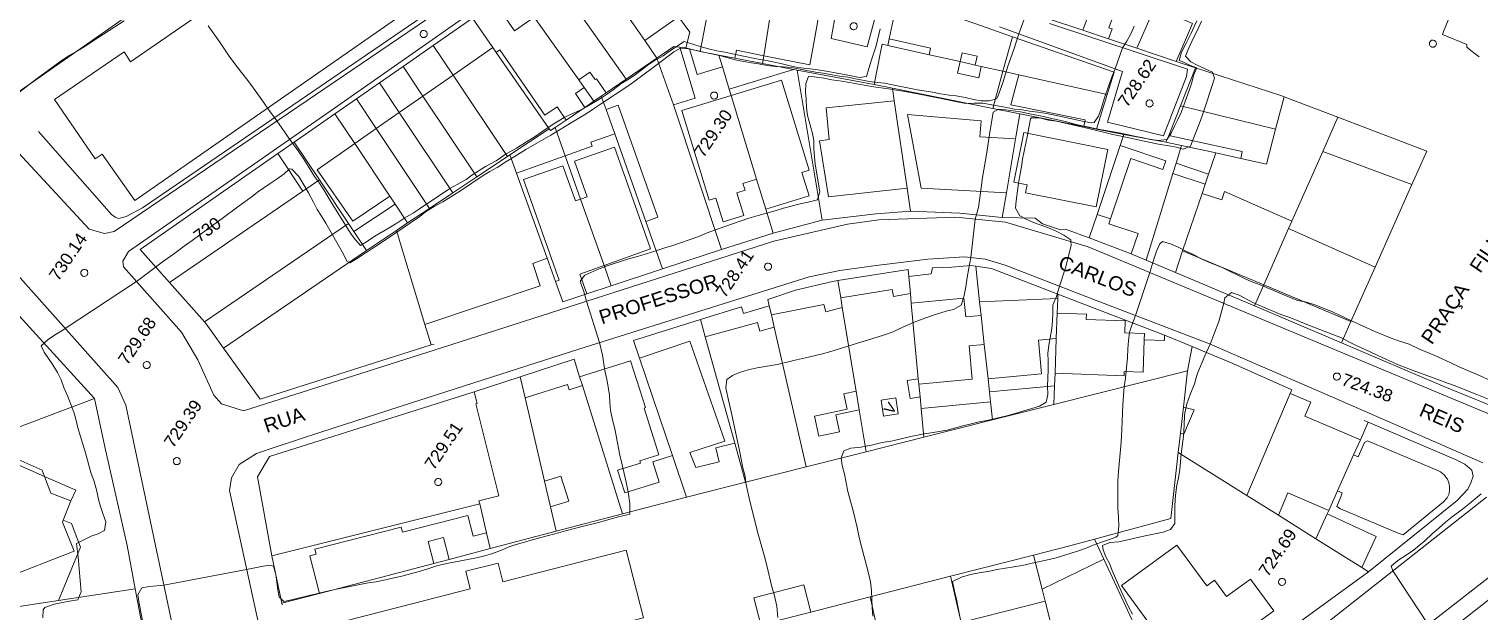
# Model space of a CAD drawing. Header units: metres. Extents: x 325024 to 7190115, y 7391967 to 10157759.
# Drawn here: x 326159.8 to 326365.3, y 7392242.3 to 7392324.8 of the extents above; entities that cross this region are included whole.
import ezdxf
from ezdxf.enums import TextEntityAlignment as Align

# ---------------------------------------------------------------- set-up
doc = ezdxf.new("R2010")
doc.units = ezdxf.units.M
doc.layers.get('0').update_dxf_attribs({"lineweight": 18})
for name, color, linetype, lineweight in [('100_SIST_VIARIO_MEIO_FIO', 1, 'Continuous', 18), ('106_PRACAS_PARQUES_TOP', 7, 'Continuous', 18), ('168_P_SIMP_PARALE_TOP', 7, 'Continuous', 18), ('206_MURO_E_MURO_ARRIMO', 7, 'Continuous', 18), ('214_PROJ_BEIRAL_EDIF', 10, 'Continuous', 18), ('600_CURVA_MESTRA', 14, 'Continuous', 18), ('602_CURVA_MESTRA_TOP', 24, 'Continuous', 18), ('604_CURVA_INTERM', 7, 'Continuous', 18), ('606_PTO_COTADO', 7, 'Continuous', 18), ('608_PTO_COTADO_INTERVIA', 1, 'Continuous', 18), ('624_SEGM_CURVA_MESTRA', 14, 'Continuous', 18)]:
    doc.layers.add(name, color=color, linetype=linetype, lineweight=lineweight)
doc.styles.add('Style-Arial', font='arial.ttf', dxfattribs={"height": 1.75})

# ---------------------------------------------------------------- blocks, each defined once
blk = doc.blocks.new('SP09')
at = {"color": 0, "linetype": 'Continuous'}
blk.add_lwpolyline([(-0.03, -0.51), (-0.14, -0.49), (-0.24, -0.46), (-0.31, -0.42), (-0.35, -0.39), (-0.42, -0.31), (-0.47, -0.24), (-0.51, -0.15), (-0.52, -0.09), (-0.52, 0.03), (-0.51, 0.11), (-0.48, 0.2), (-0.44, 0.27), (-0.4, 0.33), (-0.32, 0.39), (-0.23, 0.44), (-0.15, 0.48), (-0.1, 0.48), (-0.03, 0.48), (0.08, 0.48), (0.19, 0.44), (0.27, 0.4), (0.35, 0.32), (0.41, 0.23), (0.46, 0.11), (0.48, 0.03), (0.48, -0.03), (0.47, -0.08), (0.44, -0.21), (0.38, -0.3), (0.31, -0.38), (0.23, -0.44), (0.1, -0.49), (0.02, -0.51)], close=True, dxfattribs=at)
blk = doc.blocks.new('SP10')
at = {"color": 0, "linetype": 'Continuous'}
blk.add_lwpolyline([(-0.03, -0.51), (-0.14, -0.49), (-0.24, -0.46), (-0.31, -0.42), (-0.35, -0.39), (-0.42, -0.31), (-0.47, -0.24), (-0.51, -0.15), (-0.52, -0.09), (-0.52, 0.03), (-0.51, 0.11), (-0.48, 0.2), (-0.44, 0.27), (-0.4, 0.33), (-0.32, 0.39), (-0.23, 0.44), (-0.15, 0.48), (-0.1, 0.48), (-0.03, 0.48), (0.08, 0.48), (0.19, 0.44), (0.27, 0.4), (0.35, 0.32), (0.41, 0.23), (0.46, 0.11), (0.48, 0.03), (0.48, -0.03), (0.47, -0.08), (0.44, -0.21), (0.38, -0.3), (0.31, -0.38), (0.23, -0.44), (0.1, -0.49), (0.02, -0.51)], close=True, dxfattribs=at)

msp = doc.modelspace()

# ---------------------------------------------------------------- linework, layer by layer
at = {"layer": '100_SIST_VIARIO_MEIO_FIO', "flags": 128}
for points in [[(326227.744, 7392334.063), (326171.833, 7392296.093), (326170.497, 7392295.805), (326168.284, 7392296.409), (326126.315, 7392341.772)], [(326375.331, 7392266.632), (326309.945, 7392293.918), (326298.222, 7392297.382), (326291.186, 7392298.134), (326280.266, 7392297.716), (326275.809, 7392297.109), (326265.356, 7392294.708), (326217.239, 7392279.251), (326190.185, 7392270.663), (326187.047, 7392271.657), (326185.982, 7392272.862), (326183.702, 7392277.899), (326181.398, 7392281.797), (326173.158, 7392291.085), (326173.085, 7392291.867), (326173.87, 7392293.254), (326203.567, 7392313.883), (326241.158, 7392340.255)], [(326275.156, 7392332.763), (326273.514, 7392323.44), (326278.613, 7392322.255), (326280.314, 7392328.563)], [(326297.371, 7392325.084), (326314.787, 7392318.759), (326312.69, 7392311.6), (326320.623, 7392309.657), (326323.865, 7392318.056), (326324.002, 7392319.075), (326304.453, 7392325.564)], [(326195.799, 7392144.588), (326196.34, 7392144.694), (326198.922, 7392146.155), (326199.701, 7392147.966), (326186.997, 7392207.743), (326173.506, 7392271.453), (326172.368, 7392273.948), (326143.066, 7392306.811)], [(326365.875, 7392263.291), (326344.131, 7392272.757), (326332.579, 7392277.787), (326327.143, 7392280.154), (326310.579, 7392286.502), (326302.305, 7392289.713), (326298.16, 7392291.308), (326295.334, 7392292.163), (326292.392, 7392292.501), (326287.214, 7392292.163), (326279.862, 7392291.279), (326274.725, 7392290.568), (326270.373, 7392289.667), (326237.857, 7392279.453), (326213.861, 7392271.756), (326201.172, 7392267.632), (326194.835, 7392265.548), (326192.018, 7392264.622), (326189.592, 7392263.049), (326188.485, 7392261.158), (326188.19, 7392259.345), (326199.202, 7392208.923)], [(326331.896, 7392231.244), (326366.419, 7392258.41)]]:
    msp.add_lwpolyline(points, dxfattribs=at)
at = {"layer": '100_SIST_VIARIO_MEIO_FIO'}
msp.add_lwpolyline([(326281.744, 7392116.122), (326276.318, 7392160.048), (326271.784, 7392198.26), (326272.803, 7392200.212), (326273.987, 7392201.061), (326317.987, 7392212.415), (326321.505, 7392213.706), (326324.889, 7392215.317), (326328.111, 7392217.234), (326336.583, 7392223.556), (326389.548, 7392264.796), (326392.85, 7392267.849), (326402.043, 7392276.23), (326409.138, 7392281.652), (326412.06, 7392282.263), (326415.016, 7392281.873), (326416.655, 7392281.189), (326418.813, 7392279.154), (326419.218, 7392277.118), (326419.085, 7392275.631), (326418.848, 7392274.31), (326413.231, 7392262.983)], dxfattribs=at)
at = {"layer": '206_MURO_E_MURO_ARRIMO'}
for p, q in [((326235.297, 7392340.052), (326175.882, 7392299.434)), ((326222.645, 7392326.317), (326217.099, 7392322.458)), ((326312.797, 7392323.415), (326309.16, 7392324.63)), ((326217.099, 7392322.458), (326212.826, 7392319.485)), ((326281.534, 7392322.46), (326281.73, 7392323.38)), ((326212.826, 7392319.485), (326209.472, 7392317.152)), ((326325.16, 7392319.287), (326322.416, 7392320.203)), ((326209.472, 7392317.152), (326206.208, 7392314.881)), ((326206.208, 7392314.881), (326203.153, 7392312.756)), ((326203.153, 7392312.756), (326197.384, 7392308.742)), ((326171.454, 7392298.48), (326161.131, 7392310.239)), ((326311.135, 7392310.578), (326315.013, 7392309.856)), ((326197.384, 7392308.742), (326195.068, 7392307.131)), ((326320.932, 7392308.754), (326321.353, 7392309.691)), ((326172.004, 7392298.097), (326171.454, 7392298.48)), ((326172.511, 7392297.934), (326172.004, 7392298.097)), ((326173.539, 7392298.195), (326172.511, 7392297.934)), ((326175.882, 7392299.434), (326173.539, 7392298.195)), ((326279.887, 7392298.58), (326272.22, 7392297.693)), ((326284.751, 7392298.971), (326279.887, 7392298.58)), ((326291.741, 7392298.667), (326284.751, 7392298.971)), ((326297.759, 7392298.079), (326291.741, 7392298.667)), ((326302.409, 7392297.956), (326297.759, 7392298.079)), ((326303.477, 7392297.168), (326302.409, 7392297.956)), ((326265.271, 7392295.828), (326257.972, 7392293.532)), ((326272.22, 7392297.693), (326265.271, 7392295.828)), ((326306.036, 7392296.326), (326303.477, 7392297.168)), ((326306.744, 7392296.411), (326306.036, 7392296.326)), ((326310.091, 7392295.157), (326306.744, 7392296.411)), ((326316.049, 7392292.925), (326310.091, 7392295.157)), ((326249.61, 7392290.772), (326242.328, 7392288.368)), ((326284.415, 7392290.681), (326274.458, 7392289.114)), ((326284.507, 7392289.716), (326284.415, 7392290.681)), ((326287.682, 7392290.07), (326284.507, 7392289.716)), ((326287.857, 7392290.904), (326287.682, 7392290.07)), ((326290.586, 7392291.036), (326287.857, 7392290.904)), ((326293.293, 7392291.272), (326290.586, 7392291.036)), ((326294, 7392291.164), (326293.293, 7392291.272)), ((326296.212, 7392290.825), (326294, 7392291.164)), ((326305.641, 7392287.199), (326296.212, 7392290.825)), ((326333.509, 7392285.516), (326322.299, 7392290.272)), ((326242.328, 7392288.368), (326238.854, 7392287.221)), ((326268.461, 7392287.767), (326264.529, 7392286.445)), ((326273.69, 7392288.993), (326268.461, 7392287.767)), ((326274.458, 7392289.114), (326273.69, 7392288.993)), ((326264.733, 7392285.523), (326261.062, 7392284.455)), ((326264.529, 7392286.445), (326264.733, 7392285.523)), ((326320.767, 7392281.381), (326305.641, 7392287.199)), ((326345.847, 7392280.281), (326333.509, 7392285.516)), ((326254.959, 7392283.59), (326245.498, 7392280.623)), ((326260.775, 7392285.413), (326254.959, 7392283.59)), ((326261.062, 7392284.455), (326260.775, 7392285.413)), ((326216.801, 7392279.989), (326217.208, 7392280.118)), ((326360.259, 7392274.165), (326345.847, 7392280.281)), ((326237.07, 7392277.963), (326229.42, 7392275.482)), ((326222.894, 7392273.364), (326193.852, 7392264.17)), ((326373.717, 7392268.664), (326360.259, 7392274.165)), ((326169.044, 7392272.401), (326170.527, 7392265.567)), ((326349.046, 7392269.283), (326349.644, 7392269.027)), ((326349.644, 7392269.027), (326362.107, 7392263.688)), ((326170.527, 7392265.567), (326173.687, 7392251.557)), ((326193.852, 7392264.17), (326192.15, 7392261.293)), ((326362.107, 7392263.688), (326363.335, 7392263.083)), ((326363.335, 7392263.083), (326364.33, 7392262.214)), ((326192.15, 7392261.293), (326194.225, 7392250.072)), ((326364.539, 7392261.368), (326364.209, 7392260.461)), ((326364.33, 7392262.214), (326364.539, 7392261.368)), ((326363.744, 7392259.519), (326362.254, 7392257.926)), ((326364.209, 7392260.461), (326363.744, 7392259.519)), ((326362.254, 7392257.926), (326349.696, 7392247.834)), ((326173.687, 7392251.557), (326174.846, 7392245.417)), ((326194.225, 7392250.072), (326195.635, 7392243.361)), ((326349.696, 7392247.834), (326328.427, 7392232.403)), ((326195.635, 7392243.361), (326195.682, 7392243.138))]:
    msp.add_line(p, q, dxfattribs=at)
at = {"layer": '206_MURO_E_MURO_ARRIMO', "flags": 128}
for points in [[(326217.099, 7392322.458), (326219.902, 7392318.25)], [(326263.946, 7392321.001), (326263.772, 7392319.904)], [(326215.63, 7392315.276), (326212.826, 7392319.485)], [(326268.7, 7392318.958), (326268.162, 7392319.061)], [(326279.586, 7392316.931), (326268.7, 7392318.958)], [(326268.7, 7392318.958), (326272.22, 7392297.693)], [(326291.79, 7392320.161), (326293.906, 7392319.687)], [(326209.472, 7392317.152), (326212.277, 7392312.942)], [(326239.869, 7392314.553), (326238.499, 7392316.478)], [(326259.322, 7392315.365), (326259.042, 7392316.284)], [(326282.439, 7392314.626), (326282.176, 7392316.41)], [(326209.014, 7392310.67), (326206.208, 7392314.881)], [(326337.71, 7392315.192), (326345.336, 7392312.283)], [(326203.153, 7392312.756), (326205.959, 7392308.543)], [(326300.253, 7392312.77), (326296.418, 7392313.542)], [(326299.647, 7392309.2), (326300.253, 7392312.77)], [(326300.253, 7392312.77), (326309.315, 7392310.944)], [(326197.384, 7392308.742), (326200.943, 7392303.4)], [(326247.216, 7392297.518), (326242.809, 7392309.939)], [(326235.786, 7392306.804), (326237.959, 7392300.681)], [(326331.566, 7392306.444), (326328.035, 7392307.211)], [(326338.825, 7392297.547), (326343.186, 7392307.417)], [(326326.533, 7392302.775), (326327.018, 7392304.205)], [(326284.751, 7392298.971), (326284.269, 7392302.235)], [(326355.836, 7392302.747), (326350.63, 7392291.038)], [(326297.759, 7392298.079), (326298.349, 7392301.556)], [(326265.271, 7392295.828), (326264.231, 7392299.244)], [(326311.21, 7392298.499), (326310.091, 7392295.157)], [(326234.412, 7392289.004), (326233.227, 7392292.284)], [(326241.3, 7392291.265), (326242.328, 7392288.368)], [(326284.507, 7392289.716), (326284.735, 7392287.272)], [(326294, 7392291.164), (326294.553, 7392286.109)], [(326274.86, 7392286.663), (326274.458, 7392289.114)], [(326333.509, 7392285.516), (326334.826, 7392288.497)], [(326265.024, 7392284.246), (326264.733, 7392285.523)], [(326305.618, 7392286.561), (326305.641, 7392287.199)], [(326254.959, 7392283.59), (326255.647, 7392281.119)], [(326347.194, 7392283.311), (326345.847, 7392280.281)], [(326245.498, 7392280.623), (326246.336, 7392278.13)], [(326237.844, 7392275.493), (326237.07, 7392277.963)], [(326295.747, 7392275.179), (326295.949, 7392273.331)], [(326285.932, 7392274.413), (326286.098, 7392272.633)], [(326323.023, 7392267.499), (326323.44, 7392271.171)], [(326348.526, 7392266.534), (326349.644, 7392269.027)], [(326310.825, 7392252.463), (326321.647, 7392255.374), (326322.71, 7392264.74)], [(326223.675, 7392257.459), (326194.225, 7392250.072)], [(326342.231, 7392252.51), (326336.906, 7392255.847)], [(326343.812, 7392256.032), (326344.038, 7392256.536)], [(326219.333, 7392249.584), (326217.184, 7392249.02)], [(326312.152, 7392249.61), (326317.08, 7392239.017)], [(326349.696, 7392247.834), (326348.758, 7392248.422)], [(326200.961, 7392244.76), (326195.635, 7392243.361)], [(326303.84, 7392243.648), (326305.583, 7392236.752)]]:
    msp.add_lwpolyline(points, dxfattribs=at)
at = {"layer": '214_PROJ_BEIRAL_EDIF', "flags": 128}
for points in [[(326152.173, 7392326.044), (326195.94, 7392364.067), (326216.34, 7392356.502), (326156.974, 7392314.948), (326149.307, 7392323.553)], [(326163.397, 7392314.791), (326169.168, 7392306.376), (326170.168, 7392307.043), (326174.77, 7392300.479), (326226.491, 7392336.481), (326217.296, 7392349.899), (326174.188, 7392320.134), (326173.271, 7392321.536)], [(326251.875, 7392326.495), (326250.19, 7392328.8), (326245.238, 7392335.57), (326249.619, 7392338.615), (326256.469, 7392336.389), (326256.367, 7392335.787), (326257.627, 7392335.634), (326254.918, 7392321.605), (326253.396, 7392321.998), (326252.881, 7392322.13), (326253.465, 7392324.322)], [(326263.946, 7392321.001), (326260.089, 7392321.776), (326259.863, 7392320.655), (326257.578, 7392321.094), (326254.918, 7392321.605), (326257.627, 7392335.634), (326257.94, 7392337.25), (326260.686, 7392336.318), (326259.989, 7392332.857), (326262.569, 7392332.562), (326263.087, 7392335.504), (326266.083, 7392334.488)], [(326247.078, 7392323.161), (326245.449, 7392325.505), (326240.663, 7392332.391), (326237.636, 7392336.746), (326233.188, 7392333.651), (326235.998, 7392329.668), (326244.446, 7392317.691), (326248.803, 7392320.678)], [(326295.973, 7392335.379), (326299.773, 7392333.942), (326314.26, 7392328.466), (326318.866, 7392326.724), (326316.842, 7392322.065), (326312.797, 7392323.415), (326313.321, 7392324.8), (326312.862, 7392324.974), (326313.336, 7392326.229), (326310.212, 7392327.41), (326309.16, 7392324.63), (326293.851, 7392329.741)], [(326263.946, 7392321.001), (326270.462, 7392319.693), (326271.165, 7392323.581), (326272.688, 7392332.248), (326266.083, 7392334.488)], [(326235.998, 7392329.668), (326244.446, 7392317.691), (326241.621, 7392315.754), (326240.239, 7392317.741), (326240.047, 7392317.608), (326239.294, 7392318.692), (326237.708, 7392317.59), (326231.389, 7392326.468)], [(326291.79, 7392320.161), (326287.373, 7392321.151), (326287.579, 7392322.069), (326281.73, 7392323.38), (326283.014, 7392329.392), (326294.673, 7392325.275), (326299.206, 7392323.697), (326297.862, 7392318.8), (326294.789, 7392319.489), (326293.906, 7392319.687), (326294.186, 7392320.939), (326292.071, 7392321.413)], [(326238.499, 7392316.478), (326237.708, 7392317.59), (326231.389, 7392326.468), (326228.599, 7392324.531), (326225.824, 7392328.528), (326222.645, 7392326.317), (326225.527, 7392322.167), (326226.029, 7392321.443), (326226.521, 7392321.83), (326232.892, 7392312.574), (326234.641, 7392313.758), (326235.916, 7392311.876), (326238.577, 7392313.678), (326237.252, 7392315.633)], [(326322.416, 7392320.203), (326316.842, 7392322.065), (326318.866, 7392326.724), (326319.364, 7392327.872), (326324.712, 7392325.551)], [(326248.803, 7392320.678), (326247.078, 7392323.161), (326251.875, 7392326.495), (326253.465, 7392324.322), (326252.881, 7392322.13), (326252.025, 7392322.227), (326251.198, 7392322.32)], [(326294.789, 7392319.489), (326297.862, 7392318.8), (326296.418, 7392313.542), (326282.176, 7392316.41), (326279.586, 7392316.931), (326280.504, 7392321.492), (326280.732, 7392322.622), (326281.534, 7392322.46), (326287.373, 7392321.151), (326291.79, 7392320.161), (326291.428, 7392318.547), (326294.427, 7392317.874)], [(326300.103, 7392318.298), (326312.645, 7392315.487), (326313.626, 7392318.679), (326299.206, 7392323.697), (326297.862, 7392318.8)], [(326219.902, 7392318.25), (326225.527, 7392322.167), (326226.029, 7392321.443), (326233.519, 7392310.654), (326227.937, 7392306.935), (326227.593, 7392306.706)], [(326240.917, 7392315.271), (326241.621, 7392315.754), (326244.446, 7392317.691), (326248.803, 7392320.678), (326251.142, 7392314.019), (326257.972, 7392293.532), (326249.61, 7392290.772), (326247.216, 7392297.518), (326248.92, 7392298.122), (326243.286, 7392314), (326241.582, 7392313.395)], [(326252.025, 7392322.227), (326251.198, 7392322.32), (326248.803, 7392320.678), (326251.142, 7392314.019), (326254.237, 7392314.961)], [(326258.078, 7392319.451), (326254.503, 7392318.363), (326253.396, 7392321.998), (326254.918, 7392321.605), (326257.578, 7392321.094)], [(326263.772, 7392319.904), (326268.162, 7392319.061), (326259.042, 7392316.284), (326258.078, 7392319.451), (326257.578, 7392321.094), (326259.863, 7392320.655)], [(326325.16, 7392319.287), (326337.415, 7392315.305), (326337.71, 7392315.192), (326336.509, 7392310.572), (326323.024, 7392313.903)], [(326219.902, 7392318.25), (326215.63, 7392315.276), (326223.262, 7392303.82), (326227.593, 7392306.706)], [(326264.231, 7392299.244), (326262.936, 7392303.496), (326259.322, 7392315.365), (326266.471, 7392317.542), (326270.359, 7392304.776), (326269.345, 7392304.467), (326270.367, 7392301.112)], [(326309.315, 7392310.944), (326309.51, 7392311.912), (326298.977, 7392314.032), (326300.103, 7392318.298), (326312.645, 7392315.487), (326311.135, 7392310.578)], [(326212.277, 7392312.942), (326215.63, 7392315.276), (326223.262, 7392303.82), (326219.862, 7392301.556)], [(326235.786, 7392306.804), (326239.612, 7392308.162), (326239.409, 7392308.733), (326242.809, 7392309.939), (326241.582, 7392313.395), (326240.917, 7392315.271), (326239.869, 7392314.553), (326238.577, 7392313.678), (326235.916, 7392311.876), (326234.36, 7392310.822)], [(326259.322, 7392315.365), (326262.936, 7392303.496), (326261.001, 7392302.907), (326261.298, 7392301.935), (326260.131, 7392301.579), (326261.12, 7392298.332), (326258.188, 7392297.439), (326257.159, 7392300.815), (326256.211, 7392300.527), (326252.34, 7392313.239)], [(326282.439, 7392314.626), (326284.269, 7392302.235), (326273.146, 7392300.98), (326271.829, 7392308.936), (326273.204, 7392309.104), (326272.787, 7392313.615)], [(326212.277, 7392312.942), (326209.014, 7392310.67), (326216.554, 7392299.352), (326219.862, 7392301.556)], [(326299.647, 7392309.2), (326298.349, 7392301.556), (326286.239, 7392302.201), (326284.318, 7392312.645), (326294.788, 7392311.786), (326294.565, 7392309.502)], [(326331.566, 7392306.444), (326331.779, 7392307.427), (326321.353, 7392309.691), (326323.024, 7392313.903), (326336.509, 7392310.572), (326335.229, 7392305.648)], [(326345.336, 7392312.283), (326357.938, 7392307.475), (326355.836, 7392302.747), (326343.186, 7392307.417)], [(326205.959, 7392308.543), (326210.934, 7392301.075), (326211.667, 7392299.975), (326213.457, 7392297.289), (326216.554, 7392299.352), (326209.014, 7392310.67)], [(326228.87, 7392304.35), (326227.937, 7392306.935), (326233.519, 7392310.654), (326233.709, 7392310.381), (326234.36, 7392310.822), (326235.786, 7392306.804)], [(326210.934, 7392301.075), (326205.959, 7392308.543), (326200.619, 7392304.825), (326205.685, 7392297.547)], [(326241.3, 7392291.265), (326237.959, 7392300.681), (326238.898, 7392301.014), (326237.112, 7392306.046), (326242.781, 7392308.057), (326247.907, 7392293.61)], [(326300.834, 7392310.105), (326312.734, 7392307.709), (326311.093, 7392299.563), (326301.061, 7392301.583), (326301.282, 7392302.683), (326299.415, 7392303.059)], [(326314.482, 7392308.271), (326320.949, 7392306.08), (326320.542, 7392304.876), (326316.003, 7392306.413), (326313.105, 7392297.857), (326311.21, 7392298.499)], [(326313.105, 7392297.857), (326316.003, 7392306.413), (326320.542, 7392304.876), (326320.949, 7392306.08), (326314.482, 7392308.271), (326315.013, 7392309.856), (326320.932, 7392308.754), (326323.174, 7392308.267), (326322.404, 7392305.768), (326321.959, 7392304.324), (326318.167, 7392292.026), (326316.049, 7392292.925), (326317.017, 7392295.782), (326312.878, 7392297.184)], [(326327.018, 7392304.205), (326322.404, 7392305.768), (326323.174, 7392308.267), (326328.035, 7392307.211)], [(326179.681, 7392288.85), (326198.615, 7392301.807), (326195.068, 7392307.131), (326175.525, 7392293.534)], [(326228.87, 7392304.35), (326233.227, 7392292.284), (326231.191, 7392291.562), (326232.242, 7392288.38), (326215.917, 7392282.911), (326211.882, 7392296.24), (326213.457, 7392297.289), (326216.554, 7392299.352), (326219.862, 7392301.556), (326223.262, 7392303.82), (326227.593, 7392306.706), (326227.937, 7392306.935)], [(326238.854, 7392287.221), (326235.46, 7392286.101), (326234.412, 7392289.004), (326234.948, 7392289.195), (326229.896, 7392303.432), (326235.477, 7392305.412), (326237.245, 7392300.428), (326237.959, 7392300.681), (326241.3, 7392291.265), (326237.853, 7392290.042)], [(326323.33, 7392293.317), (326326.095, 7392301.48), (326326.533, 7392302.775), (326321.959, 7392304.324), (326318.167, 7392292.026), (326322.299, 7392290.272)], [(326093.339, 7392243.835), (326083.986, 7392255.024), (326082.474, 7392256.733), (326141.32, 7392302.811), (326169.044, 7392272.401), (326155.503, 7392267.291), (326122.236, 7392254.739)], [(326198.615, 7392301.807), (326179.681, 7392288.85), (326184.65, 7392283.248), (326205.062, 7392297.217), (326200.943, 7392303.4)], [(326213.457, 7392297.289), (326211.667, 7392299.975), (326205.819, 7392296.08), (326207.609, 7392293.393), (326211.882, 7392296.24)], [(326334.826, 7392288.497), (326338.356, 7392296.486), (326338.825, 7392297.547), (326329.268, 7392301.731), (326328.891, 7392300.572), (326326.095, 7392301.48), (326323.33, 7392293.317)], [(326205.819, 7392296.08), (326205.062, 7392297.217), (326184.65, 7392283.248), (326184.873, 7392282.996), (326187.354, 7392279.533), (326207.609, 7392293.393)], [(326215.917, 7392282.911), (326216.801, 7392279.989), (326192.546, 7392272.283), (326187.354, 7392279.533), (326207.609, 7392293.393), (326211.882, 7392296.24)], [(326334.826, 7392288.497), (326347.194, 7392283.311), (326350.63, 7392291.038), (326338.356, 7392296.486)], [(326277.465, 7392270.806), (326277.032, 7392273.44), (326275.081, 7392285.319), (326274.86, 7392286.663), (326282.169, 7392287.863), (326282.331, 7392286.877), (326284.735, 7392287.272), (326284.86, 7392285.921), (326285.858, 7392275.207), (326284.272, 7392274.947), (326284.69, 7392272.402), (326286.098, 7392272.633), (326286.25, 7392270.999), (326286.631, 7392266.904), (326278.444, 7392264.84)], [(326277.465, 7392270.806), (326274.145, 7392270.103), (326274.66, 7392267.671), (326271.755, 7392267.056), (326271.154, 7392269.893), (326275.786, 7392270.874), (326275.32, 7392273.078), (326277.032, 7392273.44), (326275.081, 7392285.319), (326272.761, 7392284.673), (326272.462, 7392285.747), (326265.024, 7392284.246), (326265.415, 7392282.53), (326269.935, 7392262.695), (326278.444, 7392264.84)], [(326284.86, 7392285.921), (326285.858, 7392275.207), (326285.932, 7392274.413), (326293.504, 7392275.118), (326293.063, 7392279.854), (326295.214, 7392280.054), (326294.763, 7392284.18), (326292.578, 7392283.977), (326292.332, 7392286.617)], [(326305.414, 7392280.912), (326305.543, 7392284.49), (326305.618, 7392286.561), (326294.553, 7392286.109), (326294.763, 7392284.18), (326295.214, 7392280.054), (326295.747, 7392275.179), (326303.327, 7392275.885), (326302.881, 7392280.676)], [(326317.887, 7392280.71), (326317.722, 7392276.133), (326315.054, 7392276.229), (326315.032, 7392275.634), (326305.236, 7392275.988), (326305.414, 7392280.912), (326305.543, 7392284.49), (326309.701, 7392284.34), (326309.675, 7392283.605), (326315.179, 7392283.407), (326315.119, 7392281.724), (326317.92, 7392281.623)], [(326259.836, 7392266.065), (326255.647, 7392281.119), (326263.062, 7392283.182), (326263.399, 7392281.969), (326265.415, 7392282.53), (326269.935, 7392262.695), (326261.374, 7392260.537)], [(326317.887, 7392280.71), (326320.739, 7392280.607), (326320.767, 7392281.381), (326324.661, 7392279.772), (326324.025, 7392276.329), (326305.077, 7392271.553), (326305.172, 7392274.19), (326305.236, 7392275.988), (326315.032, 7392275.634), (326315.054, 7392276.229), (326317.722, 7392276.133)], [(326259.836, 7392266.065), (326257.143, 7392265.387), (326257.635, 7392263.435), (326254.333, 7392262.603), (326253.484, 7392264.762), (326258.41, 7392266.328), (326253.482, 7392280.521), (326246.336, 7392278.13), (326250.99, 7392264.298), (326252.969, 7392258.417), (326261.374, 7392260.537)], [(326323.44, 7392271.171), (326324.958, 7392270.782), (326323.498, 7392267.347), (326323.023, 7392267.499), (326322.71, 7392264.74), (326332.412, 7392258.662), (326338.583, 7392273.109), (326338.808, 7392273.635), (326330.468, 7392277.372), (326324.661, 7392279.772), (326324.025, 7392276.329)], [(326250.99, 7392264.298), (326252.969, 7392258.417), (326243.931, 7392256.044), (326238.243, 7392274.218), (326237.844, 7392275.493), (326245.074, 7392277.756), (326247.157, 7392271.102), (326246.989, 7392271.05), (326249.071, 7392264.399), (326246.357, 7392263.549), (326246.453, 7392263.245), (326243.221, 7392262.233), (326244.23, 7392259.009), (326249.113, 7392260.538), (326248.208, 7392263.427)], [(326223.675, 7392257.459), (326224.647, 7392253.35), (326225.175, 7392251.118), (326234.534, 7392253.576), (326233.731, 7392257.015), (326232.882, 7392260.653), (326230.113, 7392272.515), (326229.42, 7392275.482), (326222.894, 7392273.364), (326223.319, 7392271.668), (326223.121, 7392271.618), (326226.39, 7392258.586), (326223.57, 7392257.878)], [(326238.243, 7392274.218), (326243.931, 7392256.044), (326234.534, 7392253.576), (326233.731, 7392257.015), (326236.306, 7392257.821), (326235.193, 7392261.377), (326232.882, 7392260.653), (326230.113, 7392272.515), (326236.131, 7392274.399), (326236.371, 7392273.632)], [(326296.104, 7392271.917), (326296.383, 7392269.362), (326305.077, 7392271.553), (326305.172, 7392274.19), (326295.949, 7392273.331)], [(326332.412, 7392258.662), (326336.906, 7392255.847), (326338.255, 7392259.006), (326344.038, 7392256.536), (326345.272, 7392259.286), (326347.571, 7392264.407), (326348.526, 7392266.534), (326340.666, 7392269.892), (326341.507, 7392271.86), (326338.583, 7392273.109)], [(326280.569, 7392272.15), (326280.94, 7392269.893), (326283.02, 7392270.235), (326282.649, 7392272.491)], [(326296.383, 7392269.362), (326286.631, 7392266.904), (326286.25, 7392270.999), (326296.104, 7392271.917)], [(326161.961, 7392261.345), (326161.626, 7392262.235), (326156.558, 7392264.493), (326155.503, 7392267.291), (326122.236, 7392254.739), (326123.383, 7392251.697), (326136.719, 7392256.81), (326141.004, 7392254.757), (326142.917, 7392259.166), (326155.895, 7392264.033)], [(326347.571, 7392264.407), (326345.272, 7392259.286), (326345.928, 7392259.008), (326345.761, 7392258.468), (326345.184, 7392257.104), (326345.707, 7392256.751), (326353.9, 7392253.286), (326354.573, 7392253.067), (326360.316, 7392257.752), (326360.848, 7392258.299), (326361.107, 7392258.893), (326361.134, 7392259.043), (326361.161, 7392259.379), (326361.158, 7392259.854), (326361.116, 7392260.257), (326361.021, 7392260.573), (326360.874, 7392260.94), (326360.665, 7392261.262), (326360.463, 7392261.523), (326360.108, 7392261.83), (326359.883, 7392261.994), (326359.591, 7392262.152), (326349.548, 7392266.407), (326349.093, 7392266.136), (326348.231, 7392264.128)], [(326161.961, 7392261.345), (326162.877, 7392258.965), (326165.713, 7392257.877), (326164.631, 7392255.154), (326164.508, 7392254.845), (326166.188, 7392250.758), (326156.027, 7392246.757), (326152.314, 7392248.373), (326150.866, 7392247.843), (326149.738, 7392248.524), (326147.505, 7392243.782), (326141.703, 7392246.762), (326141.333, 7392245.125), (326136.31, 7392243.201), (326135.335, 7392245.936), (326126.872, 7392242.611), (326123.383, 7392251.697), (326136.719, 7392256.81), (326141.004, 7392254.757), (326142.917, 7392259.166), (326155.895, 7392264.033)], [(326165.713, 7392257.877), (326166.438, 7392259.416), (326161.961, 7392261.345), (326162.877, 7392258.965)], [(326164.631, 7392255.154), (326164.508, 7392254.845), (326166.188, 7392250.758), (326156.027, 7392246.757), (326152.314, 7392248.373), (326150.866, 7392247.843), (326149.738, 7392248.524), (326147.505, 7392243.782), (326141.703, 7392246.762), (326141.333, 7392245.125), (326136.31, 7392243.201), (326135.335, 7392245.936), (326126.872, 7392242.611), (326128.467, 7392238.385), (326145.509, 7392240.969), (326163.946, 7392243.764), (326167.063, 7392251.299), (326165.782, 7392254.692)], [(326224.647, 7392253.35), (326225.175, 7392251.118), (326219.333, 7392249.584), (326218.542, 7392252.676), (326216.389, 7392252.125), (326217.184, 7392249.02), (326200.961, 7392244.76), (326199.599, 7392250.084), (326200.469, 7392250.307), (326200.289, 7392251.011), (326212.535, 7392254.144), (326212.714, 7392253.445), (326221.996, 7392255.82), (326222.752, 7392252.865)], [(326348.758, 7392248.422), (326342.231, 7392252.51), (326343.812, 7392256.032), (326350.784, 7392252.816)], [(326201.19, 7392239.991), (326203.689, 7392230.227), (326246.894, 7392241.282), (326244.435, 7392250.892), (326226.973, 7392246.424), (326226.295, 7392249.071), (326221.707, 7392247.897), (326222.345, 7392245.404)], [(326310.825, 7392252.463), (326307.145, 7392251.473), (326302.183, 7392250.203), (326303.411, 7392245.342), (326312.152, 7392249.61)], [(326321.252, 7392230.051), (326317.08, 7392239.017), (326318.784, 7392240.262), (326314.676, 7392245.883), (326322.528, 7392251.621), (326326.766, 7392245.822), (326327.856, 7392246.619), (326329.54, 7392244.314), (326332.942, 7392246.8), (326336.247, 7392242.277), (326331.727, 7392238.973), (326332.416, 7392238.03), (326324.691, 7392232.384), (326324.605, 7392232.502)], [(326303.411, 7392245.342), (326302.183, 7392250.203), (326290.415, 7392247.191), (326291.933, 7392240.624), (326303.84, 7392243.648)], [(326285.09, 7392216.852), (326283.865, 7392222.414), (326282.683, 7392227.782), (326279.049, 7392244.281), (326290.415, 7392247.191), (326291.933, 7392240.624), (326292.425, 7392238.494), (326290.645, 7392238.083), (326293.31, 7392226.553), (326295.09, 7392226.964), (326296.623, 7392220.331), (326294.561, 7392219.855), (326294.74, 7392219.082)], [(326385.04, 7392226.563), (326377.024, 7392230.527), (326360.289, 7392238.801), (326370.797, 7392247.044), (326376.839, 7392244.07), (326376.566, 7392243.516), (326391.258, 7392236.277), (326388.779, 7392231.247), (326392.798, 7392229.267), (326390.248, 7392223.988)], [(326169.262, 7392227.856), (326167.348, 7392236.82), (326162.15, 7392235.664), (326163.437, 7392226.903), (326162.801, 7392226.799), (326153.986, 7392225.667), (326151.904, 7392225.737), (326151.26, 7392230.654), (326153.654, 7392231.057), (326152.255, 7392238.57), (326146.272, 7392237.817), (326145.509, 7392240.969), (326163.946, 7392243.764), (326174.846, 7392245.417), (326177.895, 7392229.269)], [(326270.616, 7392242.123), (326263.537, 7392240.311), (326262.554, 7392244.155), (326269.632, 7392245.967)]]:
    msp.add_lwpolyline(points, close=True, dxfattribs=at)
for points in [[(326365.385, 7392320.863), (326364.779, 7392321.29), (326364.19, 7392321.739), (326363.618, 7392322.211), (326363.613, 7392322.613), (326360.185, 7392324.022), (326360.293, 7392324.457), (326362.644, 7392330.092), (326363.73, 7392332.698), (326364.174, 7392332.996), (326366.911, 7392331.855)], [(326270.616, 7392242.123), (326279.049, 7392244.281), (326282.683, 7392227.782)]]:
    msp.add_lwpolyline(points, dxfattribs=at)
at = {"layer": '600_CURVA_MESTRA'}
for points, elevation in [([(326301.03, 7392326.697), (326300.123, 7392324.084), (326299.378, 7392321.867), (326298.548, 7392319.522), (326298.191, 7392318.278), (326297.839, 7392317.148), (326297.142, 7392315.241), (326296.964, 7392314.893), (326295.971, 7392314.588), (326294.765, 7392314.627), (326293.66, 7392314.808), (326292.498, 7392315.06), (326291.217, 7392315.31), (326290.207, 7392315.408), (326288.985, 7392315.6), (326287.849, 7392315.813), (326285.754, 7392316.16), (326282.217, 7392316.858), (326281.074, 7392317.104), (326280, 7392317.194), (326278.949, 7392317.352), (326276.946, 7392317.717), (326275.847, 7392317.944), (326274.686, 7392318.101), (326273.662, 7392318.282), (326272.376, 7392318.538), (326271.268, 7392318.671), (326270.074, 7392318.929), (326267.859, 7392319.324), (326266.637, 7392319.451), (326265.589, 7392319.452), (326264.421, 7392319.623), (326263.22, 7392319.844), (326262.191, 7392319.981), (326261.099, 7392320.165), (326260.076, 7392320.376), (326257.851, 7392320.985), (326255.617, 7392321.48), (326254.418, 7392321.726), (326253.29, 7392321.986), (326252.131, 7392322.064), (326251.209, 7392321.54), (326250.4, 7392320.924), (326249.58, 7392320.33), (326248.636, 7392319.602), (326246.785, 7392318.26), (326245.731, 7392317.447), (326244.805, 7392316.783), (326242.884, 7392315.489), (326240.816, 7392314.15), (326239.818, 7392313.456), (326238.902, 7392312.843), (326236.787, 7392311.598), (326235.94, 7392311.049), (326233.753, 7392309.732), (326231.791, 7392308.582), (326230.235, 7392307.711), (326228.712, 7392306.763), (326227.36, 7392305.976), (326226.162, 7392305.162), (326225.128, 7392304.592), (326224.186, 7392304.019), (326221.093, 7392301.951), (326218.453, 7392300.281), (326217.227, 7392299.644), (326215.98, 7392298.862), (326215.164, 7392298.213), (326210.192, 7392294.81), (326208.79, 7392293.901), (326206.223, 7392292.189), (326205.263, 7392291.647), (326204.826, 7392291.863), (326204.356, 7392292.844), (326201.866, 7392297.271), (326201.259, 7392298.251), (326200.625, 7392299.207), (326200.104, 7392300.253), (326199.402, 7392301.582), (326198.881, 7392302.466), (326198.018, 7392303.859), (326197.029, 7392304.902), (326196.729, 7392304.942), (326195.936, 7392304.233), (326194.951, 7392303.566), (326193.99, 7392302.886), (326192.19, 7392301.667), (326191.394, 7392301.047), (326189.552, 7392299.716), (326187.152, 7392297.917)], 730), ([(326316.238, 7392241.827), (326315.717, 7392242.775), (326315.19, 7392243.909), (326314.721, 7392244.869), (326314.275, 7392245.844), (326313.341, 7392248.023), (326312.947, 7392248.982), (326312.456, 7392249.94), (326312.057, 7392250.918), (326311.975, 7392251.539), (326313.009, 7392251.982), (326314.286, 7392252.084), (326315.75, 7392252.381), (326317.155, 7392252.747), (326318.251, 7392252.99), (326320.564, 7392253.449), (326321.609, 7392253.835), (326322.207, 7392254.68), (326322.241, 7392256.141), (326322.243, 7392257.212), (326322.338, 7392258.685), (326322.526, 7392260.1), (326322.721, 7392261.128), (326322.91, 7392262.308), (326323.136, 7392264.538), (326323.443, 7392267.051), (326323.568, 7392268.603), (326323.589, 7392270.079), (326323.906, 7392271.664), (326324.402, 7392272.981), (326324.998, 7392274.458), (326325.29, 7392275.527), (326325.468, 7392276.091), (326326.454, 7392278.457), (326327.217, 7392280.121), (326328.46, 7392283.334), (326329.152, 7392285.903), (326329.297, 7392286.673), (326330.265, 7392287.428), (326331.342, 7392287.048), (326333.298, 7392286.019), (326334.353, 7392285.544), (326337.24, 7392284.327), (326338.262, 7392283.977), (326339.731, 7392283.426), (326340.96, 7392282.895), (326345.849, 7392280.988), (326347.007, 7392280.402), (326348.1, 7392279.809), (326349.296, 7392279.285), (326351.615, 7392278.201), (326353.103, 7392277.549), (326354.042, 7392277.115), (326355.994, 7392276.378), (326359.901, 7392274.96), (326360.869, 7392274.563), (326361.812, 7392274.225), (326365.029, 7392272.96), (326368.331, 7392271.631)], 725)]:
    msp.add_lwpolyline(points, dxfattribs=dict(at, elevation=elevation))
at = {"layer": '600_CURVA_MESTRA', "elevation": 730, "flags": 128}
msp.add_lwpolyline([(326182.914, 7392294.82), (326181.976, 7392294.141), (326180.275, 7392292.879), (326178.835, 7392291.866), (326176.545, 7392290.116), (326175.015, 7392288.992), (326164.912, 7392282.31), (326164.412, 7392281.977), (326163.552, 7392281.45), (326162.495, 7392280.747), (326161.494, 7392279.87), (326161.922, 7392278.964), (326163.134, 7392277.16), (326163.799, 7392276.102), (326164.337, 7392275.062), (326164.73, 7392273.935), (326165.277, 7392272.662), (326166.134, 7392270.456), (326166.414, 7392269.444), (326166.709, 7392268.259), (326167.767, 7392264.712), (326168.565, 7392261.889), (326169.032, 7392260.612), (326169.394, 7392259.274), (326169.65, 7392258.089), (326169.905, 7392257.088), (326170.262, 7392256.095), (326170.668, 7392254.899), (326170.478, 7392253.703), (326169.584, 7392253.227), (326168.579, 7392252.877), (326166.49, 7392251.833), (326166.728, 7392249.949), (326167.018, 7392246.596), (326167.193, 7392244.983), (326166.684, 7392243.865), (326165.542, 7392243.683), (326164.52, 7392243.493), (326163.369, 7392243.211), (326162.037, 7392242.76), (326161.792, 7392242.437), (326161.746, 7392241.312)], dxfattribs=at)
at = {"layer": '604_CURVA_INTERM'}
for points, elevation in [([(326158.098, 7392315.586), (326159.997, 7392317.053), (326161.322, 7392318.048), (326164.168, 7392320.12), (326165.472, 7392321.042), (326166.754, 7392321.731), (326167.824, 7392322.401), (326169.689, 7392323.645), (326173.283, 7392325.964)], 731), ([(326176.087, 7392239.69), (326175.396, 7392243.326), (326175.187, 7392244.573), (326175.776, 7392245.534), (326176.872, 7392245.752), (326178.914, 7392245.913), (326190.632, 7392248.167), (326192.989, 7392248.634), (326194.022, 7392248.767), (326194.462, 7392248.642), (326194.753, 7392247.459), (326195.034, 7392245.244), (326195.232, 7392244.259), (326195.892, 7392243.62), (326197.015, 7392243.861), (326199.483, 7392244.478), (326200.536, 7392244.683), (326201.838, 7392245.022), (326203.158, 7392245.327), (326206.685, 7392246.026), (326207.883, 7392246.243), (326208.979, 7392246.416), (326210.298, 7392246.682), (326211.326, 7392246.911), (326212.617, 7392247.224), (326215.097, 7392247.87), (326216.19, 7392248.22), (326217.75, 7392248.694), (326219.245, 7392249.06), (326222.998, 7392249.769), (326224.22, 7392250.034), (326225.465, 7392250.412), (326226.755, 7392250.914), (326227.689, 7392251.303), (326228.71, 7392251.662), (326231.655, 7392252.514), (326233.407, 7392252.994), (326234.836, 7392253.354), (326235.857, 7392253.654), (326238.023, 7392254.179), (326240.5, 7392254.816), (326241.958, 7392255.245), (326243.356, 7392255.614), (326244.962, 7392255.98), (326244.975, 7392257.451), (326244.703, 7392259.155), (326244.445, 7392260.514), (326243.885, 7392262.999), (326243.547, 7392264.379), (326242.878, 7392267.875), (326242.466, 7392269.627), (326242.196, 7392270.683), (326242.1, 7392271.813), (326242.081, 7392272.85), (326241.888, 7392274.042), (326241.692, 7392275.107), (326241.429, 7392276.357), (326241.072, 7392278.54), (326240.662, 7392280.334), (326238.805, 7392286.179), (326238.374, 7392287.71), (326237.996, 7392288.708), (326237.943, 7392289.094), (326238.578, 7392289.872), (326240.263, 7392290.655), (326241.45, 7392291.127), (326244.764, 7392292.193), (326246.065, 7392292.544), (326248.518, 7392293.274), (326249.935, 7392293.765), (326251.073, 7392294.075), (326254.61, 7392295.338), (326255.912, 7392295.869), (326258.416, 7392296.79), (326261.815, 7392297.977), (326263.142, 7392298.359), (326265.553, 7392298.996), (326266.767, 7392299.379), (326269.11, 7392300.002), (326270.232, 7392300.25), (326271.582, 7392300.583), (326271.907, 7392301.706), (326271.241, 7392305.622), (326271.137, 7392306.682), (326271.066, 7392307.845), (326271.041, 7392308.98), (326270.843, 7392309.966), (326270.152, 7392312.521), (326269.994, 7392313.594), (326269.949, 7392314.831), (326269.885, 7392315.857), (326269.92, 7392317.047), (326270.282, 7392318.058), (326270.395, 7392318.116), (326272.456, 7392317.832), (326273.6, 7392317.582), (326275.023, 7392317.405), (326276.081, 7392317.227), (326277.151, 7392317.003), (326278.18, 7392316.836), (326279.217, 7392316.639), (326280.217, 7392316.477), (326281.648, 7392316.286), (326284.248, 7392315.876), (326286.507, 7392315.453), (326287.639, 7392315.2), (326288.883, 7392314.992), (326291.151, 7392314.507), (326292.575, 7392314.244), (326293.782, 7392314.284), (326295.019, 7392314.257), (326298.343, 7392313.674), (326299.489, 7392313.403), (326300.58, 7392313.323), (326301.636, 7392313.141), (326302.818, 7392312.988), (326304.041, 7392312.805), (326305.204, 7392312.588), (326307.363, 7392312.118), (326309.334, 7392311.663), (326310.441, 7392311.5), (326310.779, 7392311.521), (326311.418, 7392312.422), (326311.809, 7392313.612), (326312.1, 7392314.621), (326312.424, 7392315.586), (326312.878, 7392316.761), (326313.255, 7392317.849), (326313.744, 7392319.137), (326314.785, 7392322.134), (326315.407, 7392323.048), (326316.022, 7392324.189), (326316.48, 7392325.183)], 729), ([(326185.201, 7392325.228), (326186.813, 7392322.924), (326188.158, 7392320.956), (326188.964, 7392319.856), (326189.924, 7392318.601), (326190.793, 7392317.5), (326191.596, 7392316.421), (326193, 7392314.422), (326193.709, 7392313.377), (326194.93, 7392311.779), (326196.741, 7392309.142), (326197.961, 7392307.519), (326198.729, 7392306.356), (326199.715, 7392304.727), (326200.27, 7392303.883), (326200.957, 7392302.917), (326201.573, 7392302.008), (326202.748, 7392300.022), (326205.459, 7392295.709), (326206.081, 7392294.877), (326206.776, 7392294.109), (326207.783, 7392294.69), (326208.827, 7392295.4), (326210.824, 7392296.576), (326211.942, 7392297.273), (326213.051, 7392298.017), (326214.305, 7392298.737), (326215.149, 7392299.276), (326219.458, 7392302.194), (326220.49, 7392302.758), (326221.746, 7392303.468), (326222.581, 7392304.051), (326224.492, 7392305.296), (326226.022, 7392306.119), (326227.438, 7392307.091), (326228.897, 7392307.909), (326230.305, 7392308.802), (326231.405, 7392309.437), (326232.484, 7392310.194), (326233.829, 7392311.093), (326234.796, 7392311.711), (326235.663, 7392312.224), (326236.716, 7392312.751), (326237.805, 7392313.257), (326238.802, 7392313.746), (326240.798, 7392314.927), (326241.661, 7392315.528), (326242.583, 7392316.147), (326243.69, 7392316.994), (326244.616, 7392317.573), (326245.564, 7392318.2), (326246.539, 7392318.892), (326247.422, 7392319.601), (326248.43, 7392320.263), (326249.661, 7392321.005), (326250.565, 7392321.628), (326252.674, 7392323.033), (326253.879, 7392322.627), (326255.087, 7392322.248), (326256.088, 7392321.963), (326257.272, 7392321.71), (326258.414, 7392321.507), (326260.834, 7392320.989), (326263.139, 7392320.525), (326264.354, 7392320.318), (326266.57, 7392319.872), (326267.706, 7392319.587), (326268.796, 7392319.356), (326270.914, 7392319.102), (326271.923, 7392318.959), (326273.068, 7392318.768), (326274.092, 7392318.573), (326275.38, 7392318.352), (326277.496, 7392317.926), (326278.531, 7392318.078), (326278.83, 7392319.17), (326279.164, 7392320.289), (326279.86, 7392322.427), (326280.446, 7392324.829)], 731)]:
    msp.add_lwpolyline(points, dxfattribs=dict(at, elevation=elevation))
at = {"layer": '604_CURVA_INTERM', "flags": 128}
for points, elevation in [([(326325.324, 7392325.949), (326324.492, 7392324.09), (326323.818, 7392322.787), (326323.192, 7392321.498), (326322.84, 7392320.34), (326323.26, 7392320.165), (326324.199, 7392319.721), (326325.192, 7392319.328), (326325.282, 7392319.17), (326324.889, 7392318.206), (326324.638, 7392317.223), (326324.237, 7392316.085), (326323.885, 7392315.017), (326323.14, 7392312.965), (326322.667, 7392311.95), (326322.182, 7392311.011), (326321.718, 7392310.041), (326321.147, 7392309.15), (326321.019, 7392309.1), (326319.91, 7392308.959), (326318.708, 7392309.11), (326317.712, 7392309.379), (326316.526, 7392309.61), (326315.457, 7392309.855), (326314.351, 7392310.077), (326311.066, 7392310.65), (326310.078, 7392310.878), (326309.086, 7392311.061), (326308.041, 7392311.296), (326306.884, 7392311.618), (326305.882, 7392311.876), (326304.745, 7392312.085), (326303.622, 7392312.394), (326301.45, 7392312.833), (326300.353, 7392313.034), (326298.237, 7392313.351), (326297.226, 7392313.447), (326296.48, 7392312.987), (326295.948, 7392309.825), (326295.585, 7392307.298), (326294.944, 7392303.718), (326294.778, 7392302.278), (326294.39, 7392299.476), (326293.926, 7392297.841), (326293.322, 7392292.394), (326293.01, 7392290.883), (326292.794, 7392289.57), (326292.602, 7392288.233), (326292.321, 7392286.817), (326291.913, 7392285.614), (326290.845, 7392285.035), (326289.797, 7392284.774), (326288.429, 7392284.348), (326286.926, 7392283.831), (326285.291, 7392283.203), (326283.644, 7392282.496), (326282.146, 7392281.819), (326280.9, 7392281.366), (326278.629, 7392280.672), (326277.235, 7392280.267), (326273.439, 7392279.074), (326272.064, 7392278.664), (326269.867, 7392278.142), (326268.609, 7392277.868), (326267.245, 7392277.536), (326265.826, 7392277.235), (326263.034, 7392276.762), (326261.743, 7392276.45), (326260.515, 7392276.064), (326259.536, 7392275.656), (326258.691, 7392275.07), (326258.572, 7392273.911), (326258.842, 7392272.58), (326259.425, 7392270.076), (326260.485, 7392265.001), (326260.996, 7392262.582), (326261.248, 7392261.577), (326261.444, 7392260.186), (326261.983, 7392257.836), (326263.147, 7392253.147), (326264.045, 7392250.001), (326264.451, 7392248.508), (326265.062, 7392245.883), (326265.45, 7392244.413), (326265.779, 7392242.945), (326265.921, 7392241.324)], 728), ([(326326.012, 7392325.915), (326325.438, 7392324.629), (326324.92, 7392323.611), (326324.125, 7392321.903), (326323.713, 7392320.955), (326324.478, 7392320.14), (326325.385, 7392319.669), (326327.586, 7392318.673), (326327.833, 7392317.819), (326327.534, 7392316.793), (326326.408, 7392313.467), (326326.094, 7392312.48), (326325.728, 7392311.462), (326324.924, 7392309.404), (326324.432, 7392308.188), (326323.445, 7392307.744), (326322.421, 7392308.018), (326321.429, 7392308.222), (326320.131, 7392308.427), (326318.067, 7392308.852), (326315.728, 7392309.375), (326313.433, 7392309.848), (326309.982, 7392310.681), (326305.429, 7392311.71), (326304.32, 7392311.853), (326303.023, 7392312.173), (326301.905, 7392312.215), (326301.768, 7392312.061), (326301.343, 7392309.74), (326300.623, 7392306.326), (326300.462, 7392305.264), (326300.275, 7392304.237), (326300.076, 7392302.954), (326299.718, 7392300.443), (326299.64, 7392299.395), (326300.227, 7392298.31), (326301.146, 7392297.839), (326302.2, 7392297.374), (326304.296, 7392296.584), (326305.422, 7392296.11), (326306.465, 7392295.546), (326307.468, 7392294.912), (326307.488, 7392294.644), (326307.53, 7392294.071), (326306.734, 7392290.941), (326305.888, 7392288.323), (326305.43, 7392286.863), (326304.94, 7392285.614), (326304.928, 7392284.567), (326304.863, 7392283.404), (326304.775, 7392282.326), (326304.566, 7392281.001), (326304.362, 7392279.96), (326304.24, 7392278.788), (326304.263, 7392277.752), (326304.269, 7392276.434), (326304.168, 7392274.187), (326304.21, 7392272.962), (326303.991, 7392271.883), (326303.017, 7392271.292), (326301.943, 7392270.971), (326300.685, 7392270.624), (326299.592, 7392270.288), (326298.205, 7392269.889), (326295.555, 7392269.282), (326294.494, 7392269.078), (326293.337, 7392268.792), (326292.182, 7392268.542), (326289.966, 7392267.931), (326287.671, 7392267.534), (326286.669, 7392267.4), (326284.78, 7392267.006), (326282.232, 7392266.406), (326280.717, 7392266.149), (326279.211, 7392265.781), (326277.701, 7392265.479), (326276.309, 7392265.355), (326275.318, 7392264.957), (326274.899, 7392263.991), (326275.08, 7392262.885), (326275.398, 7392261.681), (326275.867, 7392259.202), (326276.626, 7392256.488), (326277.192, 7392254.11), (326277.492, 7392252.676), (326277.882, 7392251.012), (326278.805, 7392247.644), (326279.088, 7392246.388), (326279.233, 7392245.144), (326279.324, 7392242.754), (326279.418, 7392241.541)], 727), ([(326367.395, 7392274.773), (326365.077, 7392275.816), (326362.638, 7392276.853), (326361.275, 7392277.497), (326359.064, 7392278.498), (326356.929, 7392279.414), (326355.465, 7392280.088), (326353.917, 7392280.564), (326352.912, 7392280.949), (326350.597, 7392281.884), (326347.26, 7392283.404), (326346.28, 7392283.888), (326344.669, 7392284.641), (326342.2, 7392285.646), (326340.89, 7392286.065), (326339.646, 7392286.303), (326338.554, 7392286.716), (326334.298, 7392288.502), (326333.29, 7392288.895), (326332.288, 7392289.33), (326329.051, 7392290.915), (326328.067, 7392291.326), (326327.031, 7392291.732), (326325.885, 7392292.229), (326324.85, 7392292.811), (326323.898, 7392293.246), (326322.686, 7392293.852), (326321.619, 7392294.32), (326320.467, 7392294.644), (326320.091, 7392294.331), (326319.621, 7392293.272), (326319.264, 7392292.146), (326318.66, 7392290.281), (326316.636, 7392284.181), (326316.139, 7392282.805), (326315.816, 7392281.807), (326315.661, 7392280.593), (326315.561, 7392279.45), (326315.514, 7392278.194), (326315.217, 7392275.265), (326315.062, 7392274.052), (326314.867, 7392271.548), (326314.729, 7392268), (326314.605, 7392266.192), (326314.251, 7392262.06), (326314.16, 7392260.672), (326314.125, 7392258.11), (326314.156, 7392256.875), (326314.252, 7392255.508), (326314.295, 7392254.28), (326314.136, 7392252.975), (326313.867, 7392252.733), (326312.812, 7392252.358), (326311.673, 7392251.999), (326310.655, 7392251.618), (326309.516, 7392251.141), (326308.576, 7392250.799), (326307.534, 7392250.449), (326305.423, 7392249.818), (326304.39, 7392249.56), (326302.012, 7392249.048), (326300.586, 7392248.722), (326297.059, 7392248.15), (326295.952, 7392247.928), (326294.462, 7392247.676), (326293.234, 7392247.421), (326291.994, 7392247.042), (326290.709, 7392246.459), (326290.976, 7392245.077), (326291.248, 7392243.921), (326291.764, 7392241.481)], 726), ([(326365.673, 7392258.899), (326363.93, 7392257.44), (326362.998, 7392256.706), (326361.542, 7392255.64), (326360.606, 7392254.88), (326359.715, 7392254.043), (326358.709, 7392253.194), (326357.655, 7392252.196), (326356.875, 7392251.551), (326356.042, 7392250.912), (326355.14, 7392250.256), (326353.853, 7392249.413), (326352.875, 7392248.646), (326353.111, 7392247.939), (326358.131, 7392240.334)], 724)]:
    msp.add_lwpolyline(points, dxfattribs=dict(at, elevation=elevation))
at = {"layer": '624_SEGM_CURVA_MESTRA', "elevation": 730}
msp.add_lwpolyline([(326187.152, 7392297.917), (326186.001, 7392297.054), (326182.914, 7392294.82)], dxfattribs=at)

# ---------------------------------------------------------------- block references
at = {"layer": '606_PTO_COTADO', "rotation": 55.83005668387076}
for p in [(326215.743, 7392324.112, 731.68), (326358.812, 7392322.74, 726.835), (326256.917, 7392315.386, 729.305), (326264.56, 7392291.12, 728.415), (326176.474, 7392277.169, 729.67), (326345.2, 7392275.541, 724.385), (326217.803, 7392260.586, 729.515), (326337.427, 7392246.414, 724.695)]:
    msp.add_blockref('SP09', p, dxfattribs=at)
at = {"layer": '608_PTO_COTADO_INTERVIA', "rotation": 55.83005668387076}
for p in [(326276.696, 7392325.209, 730.95), (326318.652, 7392314.274, 728.625), (326167.629, 7392290.235, 730.14), (326180.738, 7392263.54, 729.395)]:
    msp.add_blockref('SP10', p, dxfattribs=at)

# ---------------------------------------------------------------- texts
at = {"layer": '106_PRACAS_PARQUES_TOP', "style": 'Style-Arial'}
for s, p in [('FILIPPO', (326365.533, 7392290.044)), ('PRAÇA', (326358.655, 7392279.911))]:
    msp.add_text(s, height=2, rotation=55.83006, dxfattribs=at).set_placement(p)
at = {"layer": '168_P_SIMP_PARALE_TOP', "style": 'Style-Arial'}
for s, rotation, p in [('CARLOS', 338.72513, (326305.905, 7392291.834)), ('PROFESSOR', 17.75196, (326240.674, 7392283.85)), ('REIS', 336.47195, (326357.109, 7392270.919)), ('RUA', 18.20375, (326193.147, 7392268.446))]:
    msp.add_text(s, height=2, rotation=rotation, dxfattribs=at).set_placement(p, align=Align.MIDDLE_LEFT)
at = {"layer": '214_PROJ_BEIRAL_EDIF', "style": 'Style-Arial'}
msp.add_text('V', height=1.5, rotation=55.83006, dxfattribs=at).set_placement((326282.114, 7392270.004))
at = {"layer": '602_CURVA_MESTRA_TOP', "style": 'Style-Arial'}
msp.add_text('730', height=1.75, rotation=35.89531, dxfattribs=at).set_placement((326185.041, 7392296.359), align=Align.MIDDLE_CENTER)
at = {"layer": '606_PTO_COTADO', "style": 'Style-Arial'}
for s, rotation, p in [('729.30', 55.83006, (326256.776, 7392310.008, 729.305)), ('728.41', 55.83006, (326259.816, 7392290.115, 728.415)), ('729.68', 55.83006, (326175.095, 7392280.578, 729.67)), ('724.38', 339.87214, (326349.505, 7392273.924, 724.385)), ('729.51', 55.83006, (326218.546, 7392265.708, 729.515)), ('724.69', 55.83006, (326336.783, 7392250.563, 724.695))]:
    msp.add_text(s, height=1.75, rotation=rotation, dxfattribs=at).set_placement(p, align=Align.MIDDLE_CENTER)
at = {"layer": '608_PTO_COTADO_INTERVIA', "style": 'Style-Arial'}
for s, p in [('728.62', (326316.848, 7392317.136, 728.625)), ('730.14', (326165.306, 7392292.49, 730.14)), ('729.39', (326181.596, 7392268.833, 729.395))]:
    msp.add_text(s, height=1.75, rotation=55.83006, dxfattribs=at).set_placement(p, align=Align.MIDDLE_CENTER)

doc.saveas('drawing.dxf')
